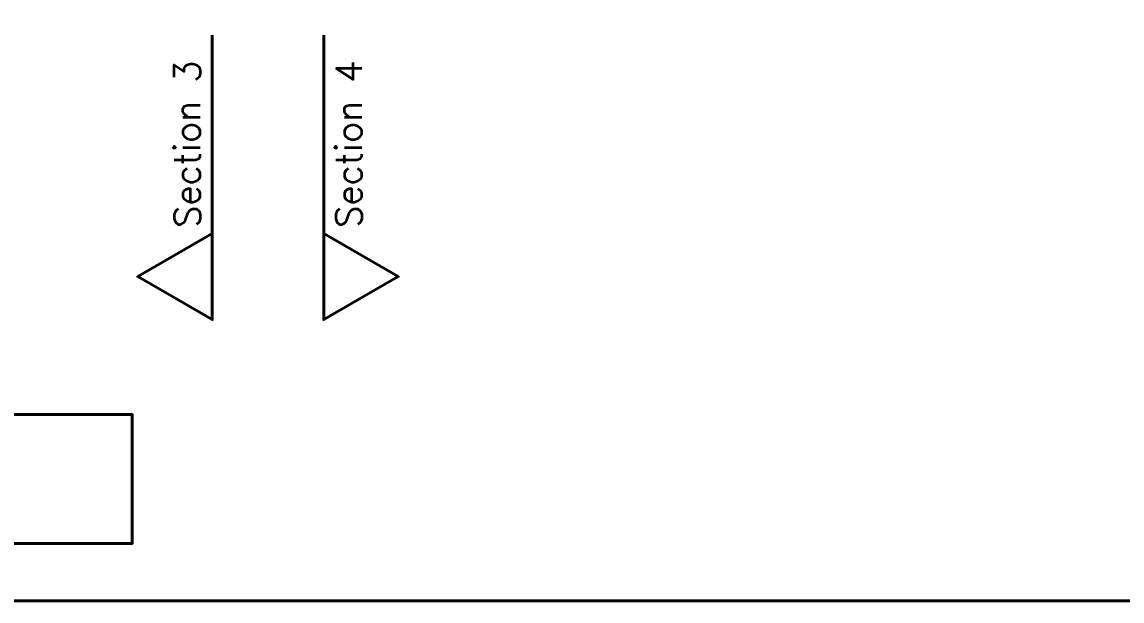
# Model space of a CAD drawing. Header units: inches. Extents: x 4017 to 5703, y -944 to 2840.
# Drawn here: x 4169.6 to 4338.8, y 1149.3 to 1238.3 of the extents above; entities that cross this region are included whole.
import ezdxf

# ---------------------------------------------------------------- set-up
doc = ezdxf.new("R2010")
doc.units = ezdxf.units.IN
doc.header["$MEASUREMENT"] = 0
doc.layers.add('A-dim-work', color=8, linetype='Continuous')
doc.styles.add('ENGLISH', font='romans.shx', dxfattribs={"height": 2})

msp = doc.modelspace()

# ---------------------------------------------------------------- linework, layer by layer
at = {"layer": 'A-dim-work', "color": 6, "lineweight": 40, "ltscale": 20}
for p, q in [((4198.82, 1236.25), (4198.82, 1192.52)), ((4215.99, 1236.25), (4215.99, 1192.52))]:
    msp.add_line(p, q, dxfattribs=at)
for points in [[(4016.52, 1149.28), (4016.52, 1961.78), (5702.9, 1961.78), (5702.9, 1149.28)], [(4198.82, 1199.14), (4198.82, 1205.75), (4187.37, 1199.14), (4198.82, 1192.52)], [(4215.99, 1199.14), (4215.99, 1205.75), (4227.44, 1199.14), (4215.99, 1192.52)], [(4109.77, 1158.12), (4186.53, 1158.12), (4186.53, 1177.92), (4109.77, 1177.92)]]:
    msp.add_lwpolyline(points, close=True, dxfattribs=at)

# ---------------------------------------------------------------- texts
at = {"layer": 'A-dim-work', "color": 6, "lineweight": 40, "ltscale": 20, "char_height": 4, "rotation": 90, "style": 'ENGLISH'}
for s, width, heights, insert, attachment_point in [('Section 3', 28.7349, [0], (4192.99, 1206.64), 1), ('Section 4', 34.5998, [3.41], (4221.82, 1206.64), 7)]:
    msp.add_mtext_dynamic_manual_height_columns(s, width=width, gutter_width=1, heights=heights, dxfattribs=dict(at, insert=insert, attachment_point=attachment_point))

doc.saveas('drawing.dxf')
